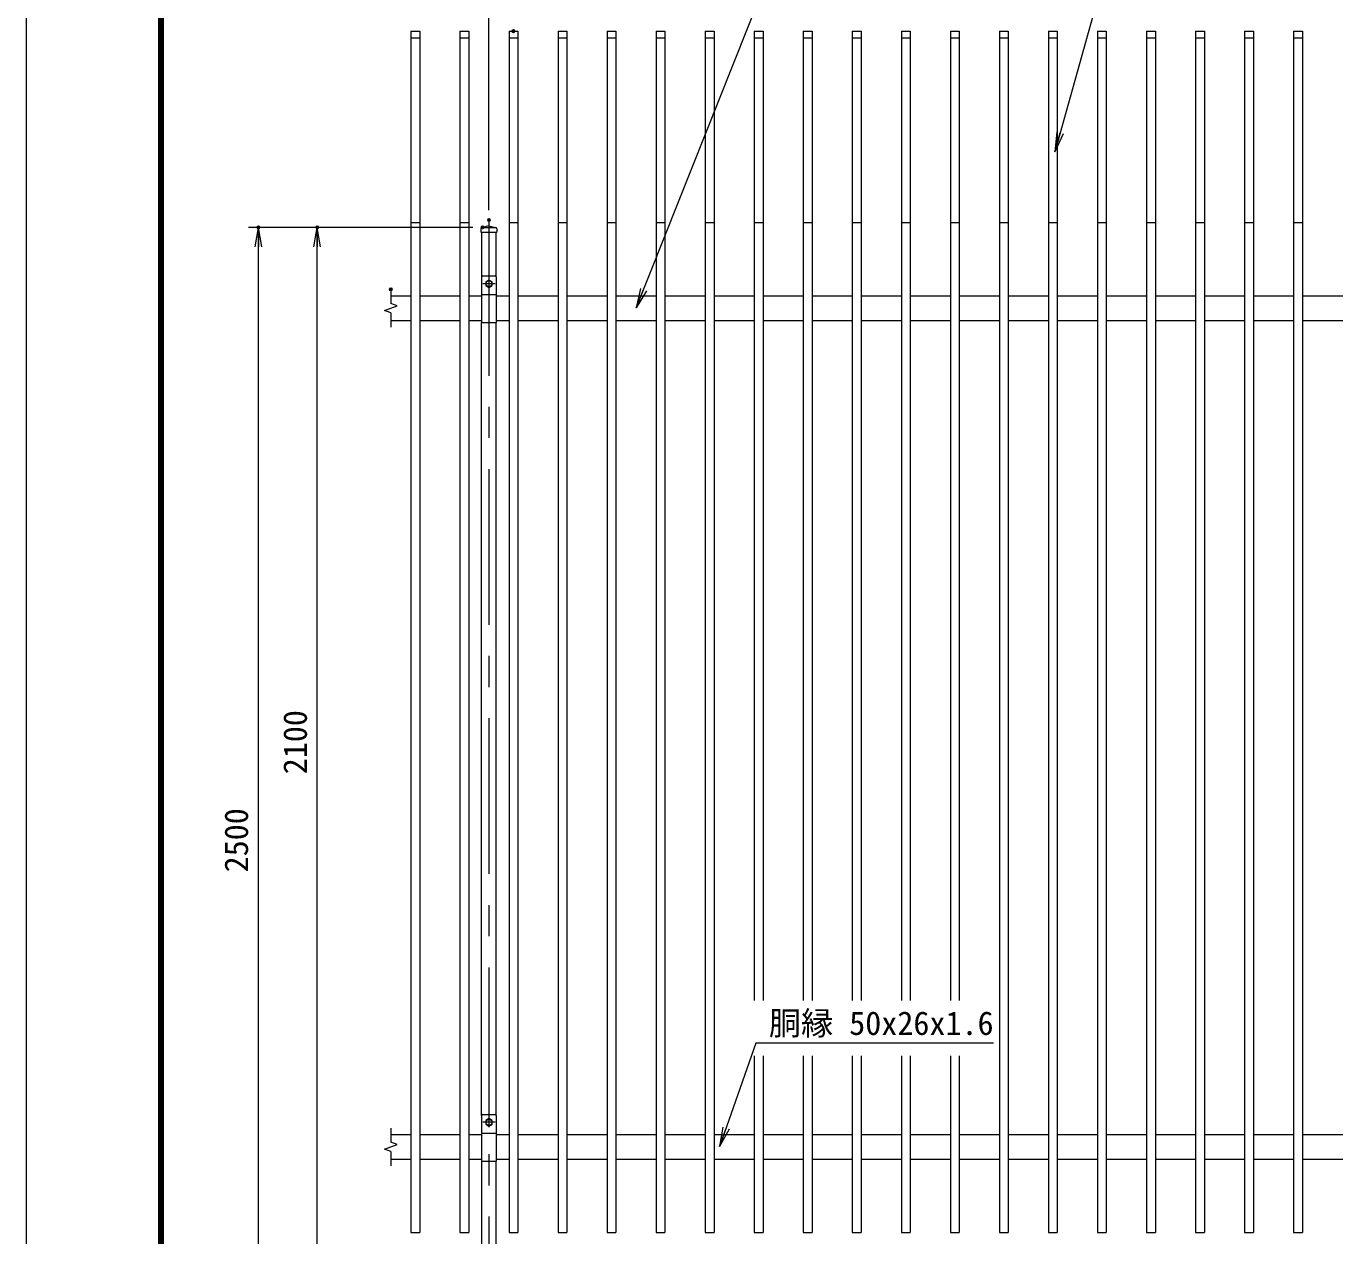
# Model space of a CAD drawing. Units: millimetres at full size. Extents: x -4200 to 4200, y -2970 to 2970.
# Drawn here: x -4200 to -1522, y -836 to 1630 of the extents above; entities that cross this region are included whole.
import ezdxf
from ezdxf.enums import TextEntityAlignment as Align

# ---------------------------------------------------------------- set-up
doc = ezdxf.new("R2010")
doc.units = ezdxf.units.MM
doc.header["$LTSCALE"] = 10
doc.header["$PDMODE"] = 32
doc.header["$PDSIZE"] = 5
doc.linetypes.add('USER1', pattern=[50.8, 31.75, -6.35, 6.35, -6.35])
for name, color, linetype, lineweight in [('0-0_D-STR1', 1, 'Continuous', 18), ('0-1_D-BMK', 2, 'USER1', 13), ('0-5_D-STR3', 3, 'Continuous', 13), ('0-6_D-STR-DIM', 7, 'Continuous', 13), ('0-7_0', 7, 'Continuous', 18), ('0-A_D-STR-TXT', 7, 'Continuous', 13), ('0-B_D-TTL', 7, 'Continuous', 18)]:
    doc.layers.add(name, color=color, linetype=linetype, lineweight=lineweight)
doc.layers.add('0-8_Defpoints', color=253, linetype='Continuous')
doc.styles.add('ＭＳ ゴシック', font='')
doc.styles.get('ＭＳ ゴシック').set_extended_font_data('MS Gothic')

# ---------------------------------------------------------------- blocks, each defined once
blk = doc.blocks.new('_Open')
at = {"layer": '0-7_0'}
blk.add_line((-10, 1.667), (0, 0), dxfattribs=at)
blk.add_lwpolyline([(-10, -1.667), (0, 0), (-10, 0)], dxfattribs=at)

msp = doc.modelspace()

# ---------------------------------------------------------------- linework, layer by layer
at = {"layer": '0-0_D-STR1'}
for p, q in [((-3415.57, 1620.1), (-3397.57, 1620.1)), ((-3397.57, 1620.1), (-3397.57, -829.9)), ((-3315.57, 1620.1), (-3297.57, 1620.1)), ((-3297.57, 1620.1), (-3297.57, -829.9)), ((-3215.57, 1620.1), (-3197.57, 1620.1)), ((-3197.57, 1620.1), (-3197.57, -829.9)), ((-3115.57, 1620.1), (-3097.57, 1620.1)), ((-3097.57, 1620.1), (-3097.57, -829.9)), ((-3015.57, 1620.1), (-2997.57, 1620.1)), ((-2997.57, 1620.1), (-2997.57, -829.9)), ((-2915.57, 1620.1), (-2897.57, 1620.1)), ((-2897.57, 1620.1), (-2897.57, -829.9)), ((-2815.57, 1620.1), (-2797.57, 1620.1)), ((-2797.57, 1620.1), (-2797.57, -829.9)), ((-2715.57, 1620.1), (-2715.57, -356.75)), ((-2715.57, 1620.1), (-2697.57, 1620.1)), ((-2697.57, 1620.1), (-2697.57, -356.75)), ((-2615.57, 1620.1), (-2615.57, -356.75)), ((-2615.57, 1620.1), (-2597.57, 1620.1)), ((-2597.57, 1620.1), (-2597.57, -356.75)), ((-2515.57, 1620.1), (-2515.57, -356.75)), ((-2515.57, 1620.1), (-2497.57, 1620.1)), ((-2497.57, 1620.1), (-2497.57, -356.75)), ((-2415.57, 1620.1), (-2415.57, -356.75)), ((-2415.57, 1620.1), (-2397.57, 1620.1)), ((-2397.57, 1620.1), (-2397.57, -356.75)), ((-2315.57, 1620.1), (-2315.57, -356.75)), ((-2315.57, 1620.1), (-2297.57, 1620.1)), ((-2297.57, 1620.1), (-2297.57, -356.75)), ((-2215.57, 1620.1), (-2197.57, 1620.1)), ((-2197.57, 1620.1), (-2197.57, -829.9)), ((-2115.57, 1620.1), (-2097.57, 1620.1)), ((-2097.57, 1620.1), (-2097.57, -829.9)), ((-2015.57, 1620.1), (-1997.57, 1620.1)), ((-1997.57, 1620.1), (-1997.57, -829.9)), ((-1915.57, 1620.1), (-1897.57, 1620.1)), ((-1897.57, 1620.1), (-1897.57, -829.9)), ((-1815.57, 1620.1), (-1797.57, 1620.1)), ((-1797.57, 1620.1), (-1797.57, -829.9)), ((-1715.57, 1620.1), (-1697.57, 1620.1)), ((-1697.57, 1620.1), (-1697.57, -829.9)), ((-1615.57, 1620.1), (-1597.57, 1620.1)), ((-1597.57, 1620.1), (-1597.57, -829.9)), ((-3397.57, 1605.81), (-3415.57, 1605.81)), ((-3297.57, 1605.81), (-3315.57, 1605.81)), ((-3197.57, 1605.81), (-3215.57, 1605.81)), ((-3097.57, 1605.81), (-3115.57, 1605.81)), ((-2997.57, 1605.81), (-3015.57, 1605.81)), ((-2897.57, 1605.81), (-2915.57, 1605.81)), ((-2797.57, 1605.81), (-2815.57, 1605.81)), ((-2697.57, 1605.81), (-2715.57, 1605.81)), ((-2597.57, 1605.81), (-2615.57, 1605.81)), ((-2497.57, 1605.81), (-2515.57, 1605.81)), ((-2397.57, 1605.81), (-2415.57, 1605.81)), ((-2297.57, 1605.81), (-2315.57, 1605.81)), ((-2197.57, 1605.81), (-2215.57, 1605.81)), ((-2097.57, 1605.81), (-2115.57, 1605.81)), ((-1997.57, 1605.81), (-2015.57, 1605.81)), ((-1897.57, 1605.81), (-1915.57, 1605.81)), ((-1797.57, 1605.81), (-1815.57, 1605.81)), ((-1697.57, 1605.81), (-1715.57, 1605.81)), ((-1597.57, 1605.81), (-1615.57, 1605.81)), ((-3415.57, 1230.1), (-3397.57, 1230.1)), ((-3315.57, 1230.1), (-3297.57, 1230.1)), ((-3272.82, 1217.1), (-3272.82, 1210.1)), ((-3272.82, 1210.1), (-3240.32, 1210.1)), ((-3271.57, 1210.1), (-3271.57, 1119.1)), ((-3256.57, 1223.1), (-3269.82, 1220.1)), ((-3269.82, 1220.1), (-3243.32, 1220.1)), ((-3256.57, 1223.1), (-3243.32, 1220.1)), ((-3241.57, 1119.1), (-3241.57, 1210.1)), ((-3240.32, 1217.1), (-3240.32, 1210.1)), ((-3215.57, 1230.1), (-3197.57, 1230.1)), ((-3115.57, 1230.1), (-3097.57, 1230.1)), ((-3015.57, 1230.1), (-2997.57, 1230.1)), ((-2915.57, 1230.1), (-2897.57, 1230.1)), ((-2815.57, 1230.1), (-2797.57, 1230.1)), ((-2715.57, 1230.1), (-2697.57, 1230.1)), ((-2615.57, 1230.1), (-2597.57, 1230.1)), ((-2515.57, 1230.1), (-2497.57, 1230.1)), ((-2415.57, 1230.1), (-2397.57, 1230.1)), ((-2315.57, 1230.1), (-2297.57, 1230.1)), ((-2215.57, 1230.1), (-2197.57, 1230.1)), ((-2115.57, 1230.1), (-2097.57, 1230.1)), ((-2015.57, 1230.1), (-1997.57, 1230.1)), ((-1915.57, 1230.1), (-1897.57, 1230.1)), ((-1815.57, 1230.1), (-1797.57, 1230.1)), ((-1715.57, 1230.1), (-1697.57, 1230.1)), ((-1615.57, 1230.1), (-1597.57, 1230.1)), ((-3456.57, 1080.1), (-3415.57, 1080.1)), ((-3397.57, 1080.1), (-3315.57, 1080.1)), ((-3297.57, 1080.1), (-3271.57, 1080.1)), ((-3241.57, 1080.1), (-3215.57, 1080.1)), ((-3197.57, 1080.1), (-3115.57, 1080.1)), ((-3097.57, 1080.1), (-3015.57, 1080.1)), ((-2997.57, 1080.1), (-2915.57, 1080.1)), ((-2897.57, 1080.1), (-2815.57, 1080.1)), ((-2797.57, 1080.1), (-2715.57, 1080.1)), ((-2697.57, 1080.1), (-2615.57, 1080.1)), ((-2597.57, 1080.1), (-2515.57, 1080.1)), ((-2497.57, 1080.1), (-2415.57, 1080.1)), ((-2397.57, 1080.1), (-2315.57, 1080.1)), ((-2297.57, 1080.1), (-2215.57, 1080.1)), ((-2197.57, 1080.1), (-2115.57, 1080.1)), ((-2097.57, 1080.1), (-2015.57, 1080.1)), ((-1997.57, 1080.1), (-1915.57, 1080.1)), ((-1897.57, 1080.1), (-1815.57, 1080.1)), ((-1797.57, 1080.1), (-1715.57, 1080.1)), ((-1697.57, 1080.1), (-1615.57, 1080.1)), ((-1597.57, 1080.1), (-1515.57, 1080.1)), ((-3456.57, 1030.1), (-3415.57, 1030.1)), ((-3397.57, 1030.1), (-3315.57, 1030.1)), ((-3297.57, 1030.1), (-3271.57, 1030.1)), ((-3271.57, -590.9), (-3271.57, 1025.9)), ((-3241.57, 1030.1), (-3215.57, 1030.1)), ((-3241.57, -590.9), (-3241.57, 1025.9)), ((-3197.57, 1030.1), (-3115.57, 1030.1)), ((-3097.57, 1030.1), (-3015.57, 1030.1)), ((-2997.57, 1030.1), (-2915.57, 1030.1)), ((-2897.57, 1030.1), (-2815.57, 1030.1)), ((-2797.57, 1030.1), (-2715.57, 1030.1)), ((-2697.57, 1030.1), (-2615.57, 1030.1)), ((-2597.57, 1030.1), (-2515.57, 1030.1)), ((-2497.57, 1030.1), (-2415.57, 1030.1)), ((-2397.57, 1030.1), (-2315.57, 1030.1)), ((-2297.57, 1030.1), (-2215.57, 1030.1)), ((-2197.57, 1030.1), (-2115.57, 1030.1)), ((-2097.57, 1030.1), (-2015.57, 1030.1)), ((-1997.57, 1030.1), (-1915.57, 1030.1)), ((-1897.57, 1030.1), (-1815.57, 1030.1)), ((-1797.57, 1030.1), (-1715.57, 1030.1)), ((-1697.57, 1030.1), (-1615.57, 1030.1)), ((-1597.57, 1030.1), (-1515.57, 1030.1)), ((-2715.57, -469.23), (-2715.57, -829.9)), ((-2697.57, -469.23), (-2697.57, -829.9)), ((-2615.57, -469.23), (-2615.57, -829.9)), ((-2597.57, -469.23), (-2597.57, -829.9)), ((-2515.57, -469.23), (-2515.57, -829.9)), ((-2497.57, -469.23), (-2497.57, -829.9)), ((-2415.57, -469.23), (-2415.57, -829.9)), ((-2397.57, -469.23), (-2397.57, -829.9)), ((-2315.57, -469.23), (-2315.57, -829.9)), ((-2297.57, -469.23), (-2297.57, -829.9)), ((-3456.57, -629.9), (-3415.57, -629.9)), ((-3397.57, -629.9), (-3315.57, -629.9)), ((-3297.57, -629.9), (-3271.57, -629.9)), ((-3241.57, -629.9), (-3215.57, -629.9)), ((-3197.57, -629.9), (-3115.57, -629.9)), ((-3097.57, -629.9), (-3015.57, -629.9)), ((-2997.57, -629.9), (-2915.57, -629.9)), ((-2897.57, -629.9), (-2815.57, -629.9)), ((-2797.57, -629.9), (-2715.57, -629.9)), ((-2697.57, -629.9), (-2615.57, -629.9)), ((-2597.57, -629.9), (-2515.57, -629.9)), ((-2497.57, -629.9), (-2415.57, -629.9)), ((-2397.57, -629.9), (-2315.57, -629.9)), ((-2297.57, -629.9), (-2215.57, -629.9)), ((-2197.57, -629.9), (-2115.57, -629.9)), ((-2097.57, -629.9), (-2015.57, -629.9)), ((-1997.57, -629.9), (-1915.57, -629.9)), ((-1897.57, -629.9), (-1815.57, -629.9)), ((-1797.57, -629.9), (-1715.57, -629.9)), ((-1697.57, -629.9), (-1615.57, -629.9)), ((-1597.57, -629.9), (-1515.57, -629.9)), ((-3456.57, -679.9), (-3415.57, -679.9)), ((-3397.57, -679.9), (-3315.57, -679.9)), ((-3297.57, -679.9), (-3271.57, -679.9)), ((-3271.57, -684.1), (-3271.57, -1279.9)), ((-3241.57, -679.9), (-3215.57, -679.9)), ((-3241.57, -1279.9), (-3241.57, -684.1)), ((-3197.57, -679.9), (-3115.57, -679.9)), ((-3097.57, -679.9), (-3015.57, -679.9)), ((-2997.57, -679.9), (-2915.57, -679.9)), ((-2897.57, -679.9), (-2815.57, -679.9)), ((-2797.57, -679.9), (-2715.57, -679.9)), ((-2697.57, -679.9), (-2615.57, -679.9)), ((-2597.57, -679.9), (-2515.57, -679.9)), ((-2497.57, -679.9), (-2415.57, -679.9)), ((-2397.57, -679.9), (-2315.57, -679.9)), ((-2297.57, -679.9), (-2215.57, -679.9)), ((-2197.57, -679.9), (-2115.57, -679.9)), ((-2097.57, -679.9), (-2015.57, -679.9)), ((-1997.57, -679.9), (-1915.57, -679.9)), ((-1897.57, -679.9), (-1815.57, -679.9)), ((-1797.57, -679.9), (-1715.57, -679.9)), ((-1697.57, -679.9), (-1615.57, -679.9)), ((-1597.57, -679.9), (-1515.57, -679.9)), ((-2715.57, -829.9), (-2697.57, -829.9)), ((-2615.57, -829.9), (-2597.57, -829.9)), ((-2515.57, -829.9), (-2497.57, -829.9)), ((-2415.57, -829.9), (-2397.57, -829.9)), ((-2315.57, -829.9), (-2297.57, -829.9))]:
    msp.add_line(p, q, dxfattribs=at)
for points in [[(-3415.57, 1620.1), (-3415.57, -829.9), (-3397.57, -829.9)], [(-3315.57, 1620.1), (-3315.57, -829.9), (-3297.57, -829.9)], [(-3215.57, 1620.1), (-3215.57, -829.9), (-3197.57, -829.9)], [(-3115.57, 1620.1), (-3115.57, -829.9), (-3097.57, -829.9)], [(-3015.57, 1620.1), (-3015.57, -829.9), (-2997.57, -829.9)], [(-2915.57, 1620.1), (-2915.57, -829.9), (-2897.57, -829.9)], [(-2815.57, 1620.1), (-2815.57, -829.9), (-2797.57, -829.9)], [(-2215.57, 1620.1), (-2215.57, -829.9), (-2197.57, -829.9)], [(-2115.57, 1620.1), (-2115.57, -829.9), (-2097.57, -829.9)], [(-2015.57, 1620.1), (-2015.57, -829.9), (-1997.57, -829.9)], [(-1915.57, 1620.1), (-1915.57, -829.9), (-1897.57, -829.9)], [(-1815.57, 1620.1), (-1815.57, -829.9), (-1797.57, -829.9)], [(-1715.57, 1620.1), (-1715.57, -829.9), (-1697.57, -829.9)], [(-1615.57, 1620.1), (-1615.57, -829.9), (-1597.57, -829.9)]]:
    msp.add_lwpolyline(points, dxfattribs=at)
for centre, start, end in [((-3269.82, 1217.1), 90, 180), ((-3243.32, 1217.1), 0, 90)]:
    msp.add_arc(centre, 3, start, end, dxfattribs=at)
at = {"layer": '0-1_D-BMK'}
for p, q in [((-3256.57, 1235.1), (-3256.57, -1294.9)), ((-3244.07, 1105.1), (-3269.07, 1105.1)), ((-3256.57, 1115.1), (-3256.57, 1095.1)), ((-3244.07, -604.9), (-3269.07, -604.9)), ((-3256.57, -594.9), (-3256.57, -614.9))]:
    msp.add_line(p, q, dxfattribs=at)
at = {"layer": '0-5_D-STR3'}
for p, q in [((-3271.57, 1119.1), (-3271.57, 1025.9)), ((-3269.57, 1121.1), (-3243.57, 1121.1)), ((-3241.57, 1119.1), (-3241.57, 1025.9)), ((-3271.57, 1083.3), (-3241.57, 1083.3)), ((-3271.57, 1025.9), (-3241.57, 1025.9)), ((-3269.57, -588.9), (-3243.57, -588.9)), ((-3271.57, -590.9), (-3271.57, -684.1)), ((-3241.57, -590.9), (-3241.57, -684.1)), ((-3271.57, -626.7), (-3241.57, -626.7)), ((-3271.57, -684.1), (-3241.57, -684.1))]:
    msp.add_line(p, q, dxfattribs=at)
for points in [[(-3250.07, 1108.85), (-3256.57, 1112.6), (-3263.07, 1108.85), (-3263.07, 1101.34), (-3256.57, 1097.59), (-3250.07, 1101.34)], [(-3250.07, -601.15), (-3256.57, -597.4), (-3263.07, -601.15), (-3263.07, -608.66), (-3256.57, -612.41), (-3250.07, -608.66)]]:
    msp.add_lwpolyline(points, close=True, dxfattribs=at)
for centre in [(-3256.57, 1105.1), (-3256.57, -604.9)]:
    msp.add_circle(centre, 6.25, dxfattribs=at)
for centre, start, end in [((-3269.57, 1119.1), 90, 180), ((-3243.57, 1119.1), 0, 90), ((-3269.57, -590.9), 90, 180), ((-3243.57, -590.9), 0, 90)]:
    msp.add_arc(centre, 2, start, end, dxfattribs=at)
at = {"layer": '0-6_D-STR-DIM'}
for p, q in [((-3256.57, 1255.1), (-3256.57, 1949.62)), ((-3256.57, 1255.1), (-3256.57, 1949.62)), ((-3256.57, 1255.1), (-3256.57, 1840.09)), ((-3289.57, 1220.1), (-3746.57, 1220.1)), ((-3726.57, -1279.9), (-3726.57, 1220.1)), ((-3289.57, 1220.1), (-3626.57, 1220.1)), ((-3606.57, -879.9), (-3606.57, 1220.1)), ((-3456.57, 1093.52), (-3456.57, 1064.71)), ((-3469.79, 1050.29), (-3443.36, 1059.9)), ((-3456.57, 1045.48), (-3469.79, 1050.29)), ((-3443.36, 1059.9), (-3456.57, 1064.71)), ((-3456.57, 1045.48), (-3456.57, 1016.67)), ((-3456.57, -616.48), (-3456.57, -645.29)), ((-3469.79, -659.71), (-3443.36, -650.1)), ((-3456.57, -664.52), (-3469.79, -659.71)), ((-3443.36, -650.1), (-3456.57, -645.29)), ((-3456.57, -664.52), (-3456.57, -693.33))]:
    msp.add_line(p, q, dxfattribs=at)
at = {"layer": '0-8_Defpoints'}
for p in [(-3206.57, 1620.1), (-3256.57, 1235.1), (-3726.57, 1220.1), (-3606.57, 1220.1), (-3269.57, 1220.1), (-3456.57, 1093.52)]:
    msp.add_point(p, dxfattribs=at)
at = {"layer": '0-A_D-STR-TXT'}
for points in [[(-2217.25, 1695.59), (-2701.93, 1695.59), (-2955.58, 1057.77)], [(-1527.69, 1697.92), (-2012.37, 1697.92), (-2102.05, 1376.21)], [(-2227.81, -443.57), (-2712.5, -443.57), (-2785.59, -652.55)]]:
    msp.add_lwpolyline(points, dxfattribs=at)
at = {"layer": '0-B_D-TTL'}
for points in [[(-4199.96, -2969.91), (4200.04, -2969.91), (4200.04, 2970.09), (-4199.96, 2970.09)], [(-3929.96, 2750.09), (3930.04, 2750.09), (3930.04, -2749.91), (-3929.96, -2749.91)], [(-3927.46, 2747.59), (3927.54, 2747.59), (3927.54, -2747.41), (-3927.46, -2747.41)], [(-3924.96, 2745.09), (3925.04, 2745.09), (3925.04, -2744.91), (-3924.96, -2744.91)], [(-3922.46, 2742.59), (3922.54, 2742.59), (3922.54, -2742.41), (-3922.46, -2742.41)], [(-3919.96, 2740.09), (3920.04, 2740.09), (3920.04, -2739.91), (-3919.96, -2739.91)]]:
    msp.add_lwpolyline(points, close=True, dxfattribs=at)

# ---------------------------------------------------------------- block references
at = {"layer": '0-6_D-STR-DIM', "xscale": 4, "yscale": 4, "rotation": 90}
for p in [(-3726.57, 1220.1), (-3606.57, 1220.1)]:
    msp.add_blockref('_Open', p, dxfattribs=at)
at = {"layer": '0-A_D-STR-TXT', "xscale": 4, "yscale": 4}
for p, rotation in [((-2102.58, 1374.28), 254.42464), ((-2956.32, 1055.91), 248.31295), ((-2786.25, -654.43), 250.72359)]:
    msp.add_blockref('_Open', p, dxfattribs=dict(at, rotation=rotation))

# ---------------------------------------------------------------- texts
at = {"layer": '0-6_D-STR-DIM', "style": 'ＭＳ ゴシック'}
for s, p in [('2100', (-3613.32, 104.83)), ('2500', (-3733.32, -95.17))]:
    msp.add_text(s, height=48.09, rotation=90, dxfattribs=at).set_placement(p, align=Align.BOTTOM_LEFT)
at = {"layer": '0-A_D-STR-TXT', "style": 'ＭＳ ゴシック'}
msp.add_text('胴縁 50x26x1.6', height=48.09, dxfattribs=at).set_placement((-2685.78, -441.2), align=Align.BOTTOM_LEFT)

doc.saveas('drawing.dxf')
